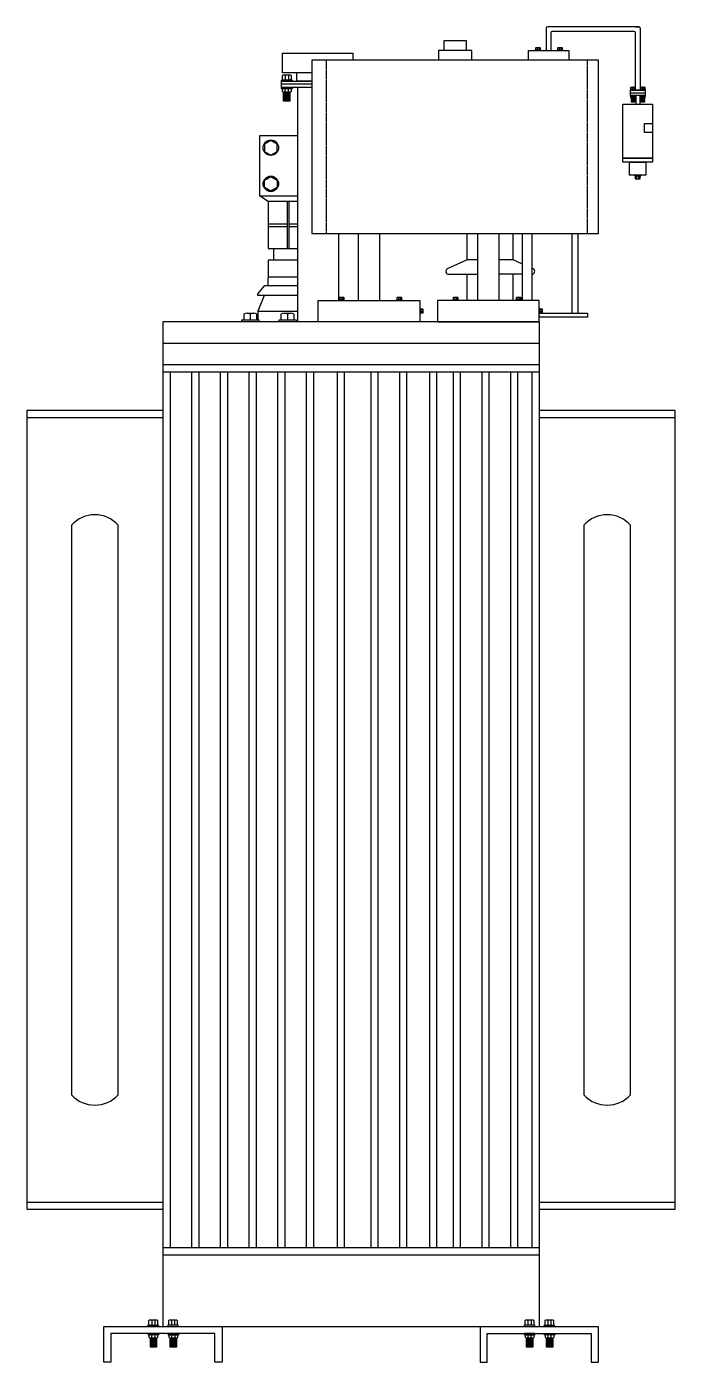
# Model space of a CAD drawing. Header units: millimetres. Extents: x 20927 to 53748, y 38421 to 54891.
# Drawn here: x 39175 to 40080, y 51486 to 53350 of the extents above; entities that cross this region are included whole.
import ezdxf

# ---------------------------------------------------------------- set-up
doc = ezdxf.new("R2010")
doc.units = ezdxf.units.MM
doc.linetypes.add('DASHEDX2', pattern=[1.5, 1, -0.5])
doc.layers.add('Btrans.', color=2, linetype='Continuous')
doc.layers.add('HIGHT', color=8, linetype='Continuous')

# ---------------------------------------------------------------- blocks, each defined once
blk = doc.blocks.new('A$C6F5A6055-flat-3')
at = {"layer": 'HIGHT'}
for p, q in [((0, 210.1), (0, 179.1)), ((129.2, 212.1), (2, 212.1)), ((122.7, 205.6), (8.5, 205.6)), ((124.7, 212.1), (129.2, 212.1)), ((131.2, 210.1), (131.2, 123.8)), ((6.5, 203.6), (6.5, 179.1)), ((124.7, 123.8), (124.7, 203.6)), ((117.6, 119.9), (138.2, 119.9)), ((117.7, 124.5), (124.4, 124.5)), ((124.4, 123.8), (117.7, 123.8)), ((117.7, 116.1), (124.4, 116.1)), ((117.7, 115.4), (124.1, 115.4)), ((124.4, 115.4), (117.7, 115.4)), ((124.4, 124.5), (118, 124.5)), ((118.1, 127.6), (118.5, 128)), ((118.1, 124.9), (118.1, 127.6)), ((118.5, 124.5), (118.1, 124.9)), ((118.1, 115), (118.5, 115.4)), ((118.1, 113.4), (118.1, 115)), ((118.5, 113), (118.1, 113.4)), ((118.5, 128), (120, 128)), ((118.5, 124.5), (123.7, 124.5)), ((123.7, 115.4), (118.5, 115.4)), ((120, 113), (118.5, 113)), ((118.9, 106.7), (118.9, 113)), ((123.2, 112.7), (118.9, 112.7)), ((123.2, 112.1), (118.9, 112.1)), ((123.2, 112.1), (118.9, 112.1)), ((119.2, 123.8), (122.9, 123.8)), ((122.9, 116.1), (119.2, 116.1)), ((119.6, 128), (120, 127.6)), ((120, 124.9), (119.6, 124.5)), ((120, 115), (119.6, 115.4)), ((119.6, 113), (120, 113.4)), ((120, 128), (122.2, 128)), ((120.3, 128), (120, 127.6)), ((120, 127.6), (120, 124.9)), ((120, 124.9), (120.3, 124.5)), ((120, 115), (120.3, 115.4)), ((120, 113.4), (120, 115)), ((120.3, 113), (120, 113.4)), ((122.2, 113), (120, 113)), ((121.8, 128), (122.2, 127.6)), ((122.2, 124.9), (121.8, 124.5)), ((122.2, 115), (121.8, 115.4)), ((121.8, 113), (122.2, 113.4)), ((122.2, 128), (123.7, 128)), ((122.5, 128), (122.2, 127.6)), ((122.2, 127.6), (122.2, 124.9)), ((122.2, 124.9), (122.5, 124.5)), ((122.2, 115), (122.5, 115.4)), ((122.2, 113.4), (122.2, 115)), ((122.5, 113), (122.2, 113.4)), ((123.7, 113), (122.2, 113)), ((123.2, 113), (123.2, 106.7)), ((123.7, 128), (124, 127.6)), ((124, 124.9), (123.7, 124.5)), ((123.7, 115.4), (124, 115)), ((124, 113.4), (123.7, 113)), ((124, 127.6), (124, 124.9)), ((124, 115), (124, 113.4)), ((131.2, 123.8), (124.7, 123.8)), ((125, 116.1), (125, 104.1)), ((130.8, 116.1), (130.8, 104.1)), ((131.4, 124.5), (138.2, 124.5)), ((138.2, 123.8), (131.4, 123.8)), ((131.4, 116.1), (138.2, 116.1)), ((138.2, 115.4), (131.4, 115.4)), ((131.5, 115.4), (137.9, 115.4)), ((131.8, 127.6), (132.2, 128)), ((131.8, 124.9), (131.8, 127.6)), ((132.2, 124.5), (131.8, 124.9)), ((138.2, 124.5), (131.8, 124.5)), ((131.8, 115), (132.2, 115.4)), ((131.8, 113.4), (131.8, 115)), ((132.2, 113), (131.8, 113.4)), ((132.2, 128), (133.7, 128)), ((132.2, 124.5), (137.4, 124.5)), ((137.4, 115.4), (132.2, 115.4)), ((133.7, 113), (132.2, 113)), ((132.7, 106.7), (132.7, 113)), ((137, 112.7), (132.7, 112.7)), ((137, 112.1), (132.7, 112.1)), ((137, 112.1), (132.7, 112.1)), ((132.9, 123.8), (136.7, 123.8)), ((136.7, 116.1), (132.9, 116.1)), ((133.3, 128), (133.7, 127.6)), ((133.7, 124.9), (133.3, 124.5)), ((133.7, 115), (133.3, 115.4)), ((133.3, 113), (133.7, 113.4)), ((134.1, 128), (133.7, 127.6)), ((133.7, 128), (135.9, 128)), ((133.7, 127.6), (133.7, 124.9)), ((133.7, 124.9), (134.1, 124.5)), ((133.7, 115), (134.1, 115.4)), ((133.7, 113.4), (133.7, 115)), ((134.1, 113), (133.7, 113.4)), ((135.9, 113), (133.7, 113)), ((135.6, 128), (135.9, 127.6)), ((135.9, 124.9), (135.6, 124.5)), ((135.9, 115), (135.6, 115.4)), ((135.6, 113), (135.9, 113.4)), ((136.3, 128), (135.9, 127.6)), ((135.9, 128), (137.4, 128)), ((135.9, 127.6), (135.9, 124.9)), ((135.9, 124.9), (136.3, 124.5)), ((135.9, 115), (136.3, 115.4)), ((135.9, 113.4), (135.9, 115)), ((136.3, 113), (135.9, 113.4)), ((137.4, 113), (135.9, 113)), ((137, 113), (137, 106.7)), ((137.4, 128), (137.8, 127.6)), ((137.8, 124.9), (137.4, 124.5)), ((137.4, 115.4), (137.8, 115)), ((137.8, 113.4), (137.4, 113)), ((137.8, 127.6), (137.8, 124.9)), ((137.8, 115), (137.8, 113.4)), ((123.2, 111.4), (118.9, 111.4)), ((123.2, 111.4), (118.9, 111.4)), ((123.2, 110.7), (118.9, 110.7)), ((123.2, 110.7), (118.9, 110.7)), ((123.2, 110.1), (118.9, 110.1)), ((123.2, 110.1), (118.9, 110.1)), ((123.2, 109.4), (118.9, 109.4)), ((123.2, 109.4), (118.9, 109.4)), ((123.2, 108.7), (118.9, 108.7)), ((123.2, 108.7), (118.9, 108.7)), ((123.2, 108), (118.9, 108)), ((123.2, 108), (118.9, 108)), ((123.2, 107.4), (118.9, 107.4)), ((123.2, 107.4), (118.9, 107.4)), ((123.2, 106.7), (118.9, 106.7)), ((137, 111.4), (132.7, 111.4)), ((137, 111.4), (132.7, 111.4)), ((137, 110.7), (132.7, 110.7)), ((137, 110.7), (132.7, 110.7)), ((137, 110.1), (132.7, 110.1)), ((137, 110.1), (132.7, 110.1)), ((137, 109.4), (132.7, 109.4)), ((137, 109.4), (132.7, 109.4)), ((137, 108.7), (132.7, 108.7)), ((137, 108.7), (132.7, 108.7)), ((137, 108), (132.7, 108)), ((137, 108), (132.7, 108)), ((137, 107.4), (132.7, 107.4)), ((137, 107.4), (132.7, 107.4)), ((137, 106.7), (132.7, 106.7)), ((131.7, 5.1), (123.6, 5.1)), ((123.6, 4.2), (131.7, 4.2)), ((131.7, 4.2), (124, 4.2)), ((124.5, 4.2), (124.1, 3.8)), ((124.1, 3.8), (124.1, 0.4)), ((124.1, 0.4), (124.5, 0)), ((124.5, 4.2), (130.8, 4.2)), ((125.4, 5.1), (129.9, 5.1)), ((126.3, 3.8), (125.9, 4.2)), ((125.9, 0), (126.3, 0.4)), ((126.3, 3.8), (126.8, 4.2)), ((126.3, 0.4), (126.3, 3.8)), ((126.8, 0), (126.3, 0.4)), ((129, 3.8), (128.5, 4.2)), ((128.5, 0), (129, 0.4)), ((129, 3.8), (129.4, 4.2)), ((129, 0.4), (129, 3.8)), ((129.4, 0), (129, 0.4)), ((131.2, 3.8), (130.8, 4.2)), ((130.8, 0), (131.2, 0.4)), ((131.2, 0.4), (131.2, 3.8)), ((124.5, 0), (126.3, 0)), ((126.3, 0), (129, 0)), ((129, 0), (130.8, 0))]:
    blk.add_line(p, q, dxfattribs=at)
for points in [[(117.6, 123.8), (138.2, 123.8), (138.2, 116.1), (117.6, 116.1)], [(106.8, 104.1), (148.5, 104.1), (148.5, 28.8), (106.8, 28.8)], [(106.8, 28.8), (148.5, 28.8), (148.5, 28.8), (106.8, 28.8)], [(106.8, 28.8), (148.5, 28.8), (148.5, 23), (106.8, 23)], [(116.2, 23), (139.1, 23), (139.1, 5.1), (116.2, 5.1)]]:
    blk.add_lwpolyline(points, close=True, dxfattribs=at)
blk.add_lwpolyline([(148.5, 64.4), (137.1, 64.4), (137.1, 77.3), (148.5, 77.3)], dxfattribs=at)
for centre, radius, start, end in [((2, 210.1), 2, 90, 180), ((8.5, 203.6), 2, 90, 180), ((122.7, 203.6), 2, 0, 90), ((129.2, 210.1), 2, 0, 90), ((117.6, 124.1), 0.378, 82.7348, 277.2652), ((117.6, 115.8), 0.378, 82.7348, 277.2652), ((124.5, 124.1), 0.378, 262.7348, 97.2652), ((124.5, 115.8), 0.378, 262.7348, 97.2652), ((131.4, 124.1), 0.378, 82.7348, 277.2652), ((131.4, 115.8), 0.378, 82.7348, 277.2652), ((138.2, 124.1), 0.378, 262.7348, 97.2652), ((138.2, 115.8), 0.378, 262.7348, 97.2652), ((123.6, 4.7), 0.454, 82.7348, 277.2652), ((131.8, 4.7), 0.454, 262.7348, 97.2652)]:
    blk.add_arc(centre, radius, start, end, dxfattribs=at)

msp = doc.modelspace()

# ---------------------------------------------------------------- linework, layer by layer
at = {"layer": 'Btrans.'}
for p, q in [((39365.4, 52938), (39365.4, 51536.4)), ((39890.5, 52938), (39365.5, 52938)), ((39890.4, 52938), (39890.4, 51536.4)), ((39890.4, 52908), (39365.4, 52908)), ((39890.4, 52878), (39365.4, 52878)), ((39890.4, 52868), (39365.4, 52868)), ((39365.4, 52804.2), (39175.4, 52804.2)), ((40080.4, 52804.2), (39890.4, 52804.2)), ((39175.4, 51709.8), (39365.4, 51709.8)), ((39890.4, 51709.8), (40080.4, 51709.8)), ((39365.4, 51646.4), (39890.4, 51646.4)), ((39365.4, 51636.4), (39890.4, 51636.4))]:
    msp.add_line(p, q, dxfattribs=at)
for points in [[(39365.4, 52814.2), (39175.4, 52814.2), (39175.4, 51699.8), (39365.4, 51699.8)], [(39890.4, 51699.8), (40080.4, 51699.8), (40080.4, 52814.2), (39890.4, 52814.2)], [(39447.9, 51536.4), (39447.9, 51486.4), (39437.9, 51486.4), (39437.9, 51526.4), (39292.9, 51526.4), (39292.9, 51486.4), (39282.9, 51486.4), (39282.9, 51536.4), (39972.9, 51536.4), (39972.9, 51486.4)], [(39807.9, 51536.4), (39807.9, 51486.4), (39817.9, 51486.4), (39817.9, 51526.4), (39962.9, 51526.4), (39962.9, 51486.4), (39972.9, 51486.4)]]:
    msp.add_lwpolyline(points, dxfattribs=at)
at = {"layer": 'HIGHT'}
for p, q in [((39887.6, 53317.9), (39887.2, 53317.5)), ((39888, 53321), (39887.6, 53320.6)), ((39889.4, 53321), (39889.8, 53320.6)), ((39889.8, 53317.9), (39889.4, 53317.5)), ((39918.4, 53317.9), (39918, 53317.5)), ((39918.7, 53321), (39918.4, 53320.6)), ((39920.2, 53321), (39920.6, 53320.6)), ((39920.6, 53317.9), (39920.2, 53317.5)), ((39535.4, 53282.5), (39536.1, 53281.8)), ((39540.6, 53281.8), (39540.6, 53276.3)), ((39542.6, 53258), (39533.9, 53258)), ((39536.1, 53262.6), (39535.3, 53263.3)), ((39535.3, 53258.6), (39536.1, 53259.3)), ((39536.1, 53276.3), (39535.4, 53275.5)), ((39540.5, 53259.3), (39540.5, 53262.6)), ((39542.6, 53256.7), (39533.9, 53256.7)), ((39542.6, 53255.3), (39533.9, 53255.3)), ((39542.6, 53254), (39533.9, 53254)), ((39542.6, 53252.7), (39533.9, 53252.7)), ((39542.6, 53251.3), (39533.9, 53251.3)), ((39542.6, 53250), (39533.9, 53250)), ((39542.6, 53248.6), (39533.9, 53248.6)), ((39542.6, 53247.3), (39533.9, 53247.3)), ((39512.4, 53105.8), (39500, 53113.8)), ((39538.8, 53105.8), (39538.8, 53040.2)), ((39541.2, 53105.8), (39541.2, 53040.2)), ((39512.4, 53074.6), (39538.8, 53074.6)), ((39541.2, 53074.6), (39553.6, 53074.6)), ((39512.4, 53071.3), (39538.8, 53071.3)), ((39541.2, 53071.3), (39553.6, 53071.3)), ((39790.2, 53024.4), (39790.2, 53061.5)), ((39854.2, 53024.4), (39834.6, 53024.4)), ((39790.2, 52968), (39790.2, 53004.4)), ((39867.2, 53004.4), (39834.6, 53004.4)), ((39854.2, 52968), (39854.2, 53004.4)), ((39614, 52972.3), (39613.6, 52971.9)), ((39613.6, 52969.2), (39614, 52968.8)), ((39615.8, 52971.9), (39615.8, 52969.2)), ((39694.1, 52971.9), (39694.1, 52969.2)), ((39696.3, 52971.9), (39696.3, 52969.2)), ((39772.9, 52971.9), (39772.9, 52969.2)), ((39775.1, 52971.9), (39775.1, 52969.2)), ((39860.6, 52971.9), (39860.6, 52969.2)), ((39862.8, 52971.9), (39862.8, 52969.2)), ((39482.8, 52950.1), (39492.1, 52950.1)), ((39498, 52953), (39553.6, 52953)), ((39534.8, 52950.1), (39544.1, 52950.1)), ((39727.8, 52954.2), (39725, 52954.2)), ((39727.8, 52951.9), (39725, 52951.9)), ((39894.4, 52954.2), (39891.6, 52954.2)), ((39894.4, 52951.9), (39891.6, 52951.9)), ((39375.4, 52868), (39375.4, 51646)), ((39405.4, 52868), (39405.4, 51646)), ((39415.4, 52868), (39415.4, 51646)), ((39445.4, 52868), (39445.4, 51646)), ((39455.4, 52868), (39455.4, 51646)), ((39485.4, 52868), (39485.4, 51646)), ((39495.4, 52868), (39495.4, 51646)), ((39525.4, 52868), (39525.4, 51646)), ((39535.4, 52868), (39535.4, 51646)), ((39565.4, 52868), (39565.4, 51646)), ((39575.4, 52868), (39575.4, 51646)), ((39608.4, 52868), (39608.4, 51646)), ((39618.4, 52868), (39618.4, 51646)), ((39655.4, 52868), (39655.4, 51646)), ((39665.4, 52868), (39665.4, 51646)), ((39695.4, 52868), (39695.4, 51646)), ((39705.4, 52868), (39705.4, 51646)), ((39737.4, 52868), (39737.4, 51646)), ((39747.4, 52868), (39747.4, 51646)), ((39770.4, 52868), (39770.4, 51646)), ((39780.4, 52868), (39780.4, 51646)), ((39810.4, 52868), (39810.4, 51646)), ((39820.4, 52868), (39820.4, 51646)), ((39850.4, 52868), (39850.4, 51646)), ((39860.4, 52868), (39860.4, 51646)), ((39880.4, 52868), (39880.4, 51646)), ((39349.8, 51544.8), (39349.8, 51538.9)), ((39354.2, 51544.8), (39354.2, 51538.9)), ((39377.4, 51544.8), (39377.4, 51538.9)), ((39381.8, 51544.8), (39381.8, 51538.9)), ((39874.8, 51544.8), (39874.8, 51538.9)), ((39879.2, 51544.8), (39879.2, 51538.9)), ((39902.4, 51544.8), (39902.4, 51538.9)), ((39906.8, 51544.8), (39906.8, 51538.9)), ((39350, 51524.1), (39350.7, 51524.9)), ((39875, 51524.1), (39874.2, 51524.9)), ((39879.4, 51524.1), (39880.1, 51524.9)), ((39356.5, 51519.6), (39347.9, 51519.6)), ((39356.5, 51518.2), (39347.9, 51518.2)), ((39356.5, 51516.9), (39347.9, 51516.9)), ((39356.5, 51515.6), (39347.9, 51515.6)), ((39356.5, 51514.2), (39347.9, 51514.2)), ((39356.5, 51512.9), (39347.9, 51512.9)), ((39356.5, 51511.5), (39347.9, 51511.5)), ((39356.5, 51510.2), (39347.9, 51510.2)), ((39356.5, 51508.9), (39347.9, 51508.9)), ((39350.7, 51520.1), (39350, 51520.9)), ((39354.4, 51520.9), (39354.4, 51524.1)), ((39384.4, 51519.4), (39375.7, 51519.4)), ((39384.4, 51518.1), (39375.7, 51518.1)), ((39384.4, 51516.8), (39375.7, 51516.8)), ((39384.4, 51515.4), (39375.7, 51515.4)), ((39384.4, 51514.1), (39375.7, 51514.1)), ((39384.4, 51512.7), (39375.7, 51512.7)), ((39384.4, 51511.4), (39375.7, 51511.4)), ((39384.4, 51510.1), (39375.7, 51510.1)), ((39384.4, 51508.7), (39375.7, 51508.7)), ((39377.8, 51520.8), (39377.8, 51524)), ((39382.3, 51524), (39383, 51524.8)), ((39383, 51520), (39382.3, 51520.8)), ((39881.5, 51519.6), (39872.9, 51519.6)), ((39881.5, 51518.2), (39872.9, 51518.2)), ((39881.5, 51516.9), (39872.9, 51516.9)), ((39881.5, 51515.6), (39872.9, 51515.6)), ((39881.5, 51514.2), (39872.9, 51514.2)), ((39881.5, 51512.9), (39872.9, 51512.9)), ((39881.5, 51511.5), (39872.9, 51511.5)), ((39881.5, 51510.2), (39872.9, 51510.2)), ((39881.5, 51508.9), (39872.9, 51508.9)), ((39874.2, 51520.1), (39875, 51520.9)), ((39880.1, 51520.1), (39879.4, 51520.9)), ((39909.4, 51519.4), (39900.7, 51519.4)), ((39909.4, 51518.1), (39900.7, 51518.1)), ((39909.4, 51516.8), (39900.7, 51516.8)), ((39909.4, 51515.4), (39900.7, 51515.4)), ((39909.4, 51514.1), (39900.7, 51514.1)), ((39909.4, 51512.7), (39900.7, 51512.7)), ((39909.4, 51511.4), (39900.7, 51511.4)), ((39909.4, 51510.1), (39900.7, 51510.1)), ((39909.4, 51508.7), (39900.7, 51508.7)), ((39902.8, 51520.8), (39902.8, 51524)), ((39907.3, 51524), (39908, 51524.8)), ((39908, 51520), (39907.3, 51520.8))]:
    msp.add_line(p, q, dxfattribs=at)
at = {"layer": 'HIGHT', "linetype": 'DASHEDX2'}
for p, q in [((39593.1, 53303.4), (39593.1, 53061.5)), ((39958.1, 53061.5), (39958.1, 53303.4))]:
    msp.add_line(p, q, dxfattribs=at)
at = {"layer": 'HIGHT'}
for points in [[(39796.4, 53303.4), (39796.4, 53316.7), (39749.8, 53316.7), (39749.8, 53303.4)], [(39788.9, 53316.7), (39788.9, 53330.1), (39757.3, 53330.1), (39757.3, 53316.7)], [(39875.5, 53303.4), (39875.5, 53316.7), (39931.7, 53316.7), (39931.7, 53303.4)], [(39886.1, 53317.5), (39885.7, 53317.9), (39885.7, 53320.6), (39886.1, 53321), (39891.3, 53321), (39891.7, 53320.6), (39891.7, 53317.9), (39891.3, 53317.5)], [(39887.2, 53321), (39887.6, 53320.6), (39887.6, 53317.9), (39888, 53317.5)], [(39890.2, 53321), (39889.8, 53320.6), (39889.8, 53317.9), (39890.2, 53317.5)], [(39916.9, 53317.5), (39916.5, 53317.9), (39916.5, 53320.6), (39916.9, 53321), (39922.1, 53321), (39922.4, 53320.6), (39922.4, 53317.9), (39922.1, 53317.5)], [(39918, 53321), (39918.4, 53320.6), (39918.4, 53317.9), (39918.7, 53317.5)], [(39920.9, 53321), (39920.6, 53320.6), (39920.6, 53317.9), (39920.9, 53317.5)], [(39573.1, 53285.7), (39532.1, 53285.7), (39532.1, 53313), (39630.6, 53313), (39630.6, 53303.4)], [(39533.1, 53275.5), (39532.4, 53276.3), (39532.4, 53281.8), (39533.1, 53282.5), (39543.6, 53282.5), (39544.3, 53281.8), (39544.3, 53276.3), (39543.6, 53275.5)], [(39536.9, 53282.5), (39536.1, 53281.8), (39536.1, 53276.3), (39536.9, 53275.5)], [(39541.3, 53282.5), (39540.6, 53281.8), (39539.8, 53282.5)], [(39573.1, 53274), (39552.2, 53274), (39552.2, 53285.7)], [(39573.1, 53265), (39531, 53265), (39531, 53274), (39573.1, 53274)], [(39573.1, 53269.5), (39531, 53269.5)], [(39543.5, 53263.3), (39544.2, 53262.6), (39544.2, 53259.3), (39543.5, 53258.6), (39533.1, 53258.6), (39532.3, 53259.3), (39532.3, 53262.6), (39533.1, 53263.3)], [(39542.6, 53258.6), (39542.6, 53246), (39533.9, 53246), (39533.9, 53258.6)], [(39536.8, 53258.6), (39536.1, 53259.3), (39536.1, 53262.6), (39536.8, 53263.3)], [(39539.7, 53263.3), (39540.5, 53262.6), (39541.2, 53263.3)], [(39541.2, 53258.6), (39540.5, 53259.3), (39539.7, 53258.6)], [(39539.8, 53275.5), (39540.6, 53276.3), (39541.3, 53275.5)], [(39582.1, 52938), (39582.1, 52968), (39723.9, 52968), (39723.9, 52938), (39553.6, 52938), (39553.6, 53265)], [(39553.6, 53197.8), (39500, 53197.8), (39500, 53113.8), (39553.6, 53113.8)], [(39553.6, 53105.8), (39512.4, 53105.8), (39512.4, 53040.2), (39553.6, 53040.2)], [(39610.6, 53061.5), (39610.6, 52968)], [(39638, 53061.5), (39638, 52968)], [(39668, 52968), (39668, 53061.5)], [(39804.6, 53061.5), (39804.6, 52968)], [(39834.6, 52968), (39834.6, 53061.5)], [(39867.2, 53018.6), (39854.2, 53024.4), (39854.2, 53061.5)], [(39867.2, 52968), (39867.2, 53061.5)], [(39880.1, 53061.5), (39880.1, 52968)], [(39936.7, 52950.2), (39936.7, 53061.5)], [(39944.3, 53061.5), (39944.3, 52950.2)], [(39520, 53024.2), (39520, 53039.1), (39521.1, 53040.2)], [(39553.6, 53024), (39512.4, 53024.2), (39512.4, 53001), (39553.6, 53001)], [(39512.4, 53001), (39511.6, 52997.8), (39511.6, 52989)], [(39553.6, 52974.6), (39498, 52974.6), (39498, 52977), (39507.6, 52989), (39553.6, 52989)], [(39506.8, 52974.6), (39498, 52953), (39498, 52940.7)], [(39612.1, 52968.8), (39611.7, 52969.2), (39611.7, 52971.9), (39612.1, 52972.3), (39617.3, 52972.3), (39617.7, 52971.9), (39617.7, 52969.2), (39617.3, 52968.8)], [(39613.2, 52972.3), (39613.6, 52971.9), (39613.6, 52969.2), (39613.2, 52968.8)], [(39616.2, 52972.3), (39615.8, 52971.9), (39615.4, 52972.3)], [(39615.4, 52968.8), (39615.8, 52969.2), (39616.2, 52968.8)], [(39692.6, 52968.8), (39692.2, 52969.2), (39692.2, 52971.9), (39692.6, 52972.3), (39697.8, 52972.3), (39698.2, 52971.9), (39698.2, 52969.2), (39697.8, 52968.8)], [(39693.7, 52972.3), (39694.1, 52971.9), (39694.4, 52972.3)], [(39694.4, 52968.8), (39694.1, 52969.2), (39693.7, 52968.8)], [(39696.7, 52972.3), (39696.3, 52971.9), (39695.9, 52972.3)], [(39695.9, 52968.8), (39696.3, 52969.2), (39696.7, 52968.8)], [(39771.4, 52968.8), (39771.1, 52969.2), (39771.1, 52971.9), (39771.4, 52972.3), (39776.6, 52972.3), (39777, 52971.9), (39777, 52969.2), (39776.6, 52968.8)], [(39772.6, 52972.3), (39772.9, 52971.9), (39773.3, 52972.3)], [(39773.3, 52968.8), (39772.9, 52969.2), (39772.6, 52968.8)], [(39775.5, 52972.3), (39775.1, 52971.9), (39774.8, 52972.3)], [(39774.8, 52968.8), (39775.1, 52969.2), (39775.5, 52968.8)], [(39859.1, 52968.8), (39858.8, 52969.2), (39858.8, 52971.9), (39859.1, 52972.3), (39864.3, 52972.3), (39864.7, 52971.9), (39864.7, 52969.2), (39864.3, 52968.8)], [(39860.3, 52972.3), (39860.6, 52971.9), (39861, 52972.3)], [(39861, 52968.8), (39860.6, 52969.2), (39860.3, 52968.8)], [(39863.2, 52972.3), (39862.8, 52971.9), (39862.5, 52972.3)], [(39862.5, 52968.8), (39862.8, 52969.2), (39863.2, 52968.8)], [(39724.7, 52955.7), (39725, 52956), (39727.8, 52956), (39728.2, 52955.7), (39728.2, 52950.4), (39727.8, 52950.1), (39725, 52950.1), (39724.7, 52950.4)], [(39724.7, 52953.8), (39725, 52954.2), (39724.7, 52954.5)], [(39724.7, 52952.3), (39725, 52951.9), (39724.7, 52951.6)], [(39728.2, 52954.5), (39727.8, 52954.2), (39728.2, 52953.8)], [(39728.2, 52951.6), (39727.8, 52951.9), (39728.2, 52952.3)], [(39890.5, 52950.2), (39957.7, 52950.2), (39957.7, 52944.8), (39890.5, 52944.8)], [(39891.2, 52955.7), (39891.6, 52956), (39894.4, 52956), (39894.7, 52955.7), (39894.7, 52950.4), (39894.4, 52950.1), (39891.6, 52950.1), (39891.2, 52950.4)], [(39891.2, 52953.8), (39891.6, 52954.2), (39891.2, 52954.5)], [(39891.2, 52952.3), (39891.6, 52951.9), (39891.2, 52951.6)], [(39894.7, 52954.5), (39894.4, 52954.2), (39894.7, 52953.8)], [(39894.7, 52951.6), (39894.4, 52951.9), (39894.7, 52952.3)], [(39475.7, 52938), (39475.7, 52940.7), (39499.2, 52940.7), (39499.2, 52938)], [(39527.7, 52938), (39527.7, 52940.7), (39551.2, 52940.7), (39551.2, 52938)], [(39346.8, 51538.2), (39346, 51538.9), (39346, 51544.8), (39346.8, 51545.5), (39357.2, 51545.5), (39357.9, 51544.8), (39357.9, 51538.9), (39357.2, 51538.2)], [(39350.5, 51545.5), (39349.8, 51544.8), (39349, 51545.5)], [(39354.9, 51545.5), (39354.2, 51544.8), (39353.4, 51545.5)], [(39374.4, 51538.2), (39373.6, 51538.9), (39373.6, 51544.8), (39374.4, 51545.5), (39384.8, 51545.5), (39385.5, 51544.8), (39385.5, 51538.9), (39384.8, 51538.2)], [(39376.6, 51545.5), (39377.4, 51544.8), (39378.1, 51545.5)], [(39381, 51545.5), (39381.8, 51544.8), (39382.5, 51545.5)], [(39871.8, 51538.2), (39871, 51538.9), (39871, 51544.8), (39871.8, 51545.5), (39882.2, 51545.5), (39882.9, 51544.8), (39882.9, 51538.9), (39882.2, 51538.2)], [(39874, 51545.5), (39874.8, 51544.8), (39875.5, 51545.5)], [(39879.9, 51545.5), (39879.2, 51544.8), (39878.4, 51545.5)], [(39899.4, 51538.2), (39898.6, 51538.9), (39898.6, 51544.8), (39899.4, 51545.5), (39909.8, 51545.5), (39910.5, 51544.8), (39910.5, 51538.9), (39909.8, 51538.2)], [(39901.6, 51545.5), (39902.4, 51544.8), (39903.1, 51545.5)], [(39906, 51545.5), (39906.8, 51544.8), (39907.5, 51545.5)], [(39357.4, 51524.9), (39358.1, 51524.1), (39358.1, 51520.9), (39357.4, 51520.1), (39347, 51520.1), (39346.2, 51520.9), (39346.2, 51524.1), (39347, 51524.9)], [(39350.5, 51538.2), (39349.8, 51538.9), (39349, 51538.2)], [(39349.2, 51520.1), (39350, 51520.9), (39350, 51524.1), (39349.2, 51524.9)], [(39353.4, 51538.2), (39354.2, 51538.9), (39354.9, 51538.2)], [(39353.6, 51524.9), (39354.4, 51524.1), (39355.1, 51524.9)], [(39376.6, 51538.2), (39377.4, 51538.9), (39378.1, 51538.2)], [(39382.5, 51538.2), (39381.8, 51538.9), (39381, 51538.2)], [(39882.4, 51524.9), (39883.1, 51524.1), (39883.1, 51520.9), (39882.4, 51520.1), (39872, 51520.1), (39871.2, 51520.9), (39871.2, 51524.1), (39872, 51524.9)], [(39875.5, 51538.2), (39874.8, 51538.9), (39874, 51538.2)], [(39875.7, 51520.1), (39875, 51520.9), (39875, 51524.1), (39875.7, 51524.9)], [(39878.4, 51538.2), (39879.2, 51538.9), (39879.9, 51538.2)], [(39878.6, 51520.1), (39879.4, 51520.9), (39879.4, 51524.1), (39878.6, 51524.9)], [(39901.6, 51538.2), (39902.4, 51538.9), (39903.1, 51538.2)], [(39907.5, 51538.2), (39906.8, 51538.9), (39906, 51538.2)], [(39356.5, 51520.1), (39356.5, 51507.5), (39347.9, 51507.5), (39347.9, 51520.1)], [(39355.1, 51520.1), (39354.4, 51520.9), (39353.6, 51520.1)], [(39385.3, 51524.8), (39386, 51524), (39386, 51520.8), (39385.3, 51520), (39374.8, 51520), (39374.1, 51520.8), (39374.1, 51524), (39374.8, 51524.8)], [(39384.4, 51520), (39384.4, 51507.4), (39375.7, 51507.4), (39375.7, 51520)], [(39377.1, 51524.8), (39377.8, 51524), (39378.6, 51524.8)], [(39378.6, 51520), (39377.8, 51520.8), (39377.1, 51520)], [(39381.5, 51520), (39382.3, 51520.8), (39382.3, 51524), (39381.5, 51524.8)], [(39881.5, 51520.1), (39881.5, 51507.5), (39872.9, 51507.5), (39872.9, 51520.1)], [(39910.3, 51524.8), (39911, 51524), (39911, 51520.8), (39910.3, 51520), (39899.8, 51520), (39899.1, 51520.8), (39899.1, 51524), (39899.8, 51524.8)], [(39909.4, 51520), (39909.4, 51507.4), (39900.7, 51507.4), (39900.7, 51520)], [(39902.1, 51524.8), (39902.8, 51524), (39903.6, 51524.8)], [(39903.6, 51520), (39902.8, 51520.8), (39902.1, 51520)], [(39906.5, 51520), (39907.3, 51520.8), (39907.3, 51524), (39906.5, 51524.8)]]:
    msp.add_lwpolyline(points, dxfattribs=at)
for points in [[(39885.3, 53316.7, -1.135579), (39885.3, 53317.5), (39892.1, 53317.5, -1.135579), (39892.1, 53316.7)], [(39916.1, 53316.7, -1.135579), (39916.1, 53317.5), (39922.8, 53317.5, -1.135579), (39922.8, 53316.7)], [(39531.6, 53274, -1.135579), (39531.6, 53275.5), (39545.1, 53275.5, -1.135579), (39545.1, 53274)], [(39804.6, 53024.4), (39790.2, 53024.4), (39762.1, 53011.8, 0.753517), (39764.2, 53004.4), (39804.6, 53004.4)], [(39880.1, 53004.4), (39880.2, 53004.4, 0.753517), (39882.3, 53011.8), (39880.1, 53012.8)], [(39618.1, 52968, 1.135579), (39618.1, 52968.8), (39611.3, 52968.8, 1.135579), (39611.3, 52968)], [(39691.8, 52968, -1.135579), (39691.8, 52968.8), (39698.5, 52968.8, -1.135579), (39698.5, 52968)], [(39770.7, 52968, -1.135579), (39770.7, 52968.8), (39777.4, 52968.8, -1.135579), (39777.4, 52968)], [(39865.1, 52968, 1.135579), (39865.1, 52968.8), (39858.4, 52968.8, 1.135579), (39858.4, 52968)], [(39487.4, 52948.9, 0.27283), (39478.2, 52948.9), (39478.2, 52940.7)], [(39496.7, 52940.7), (39496.7, 52948.9, 0.27283), (39487.4, 52948.9), (39487.4, 52940.7)], [(39539.4, 52948.9, 0.27283), (39530.2, 52948.9), (39530.2, 52940.7)], [(39548.7, 52940.7), (39548.7, 52948.9, 0.27283), (39539.4, 52948.9), (39539.4, 52940.7)], [(39723.9, 52949.7, 1.135579), (39724.7, 52949.7), (39724.7, 52956.4, 1.135579), (39723.9, 52956.4)], [(39890.5, 52949.7, 1.135579), (39891.2, 52949.7), (39891.2, 52956.4, 1.135579), (39890.5, 52956.4)]]:
    msp.add_lwpolyline(points, format="xyb", dxfattribs=at)
for points in [[(39973.1, 53303.4), (39573.1, 53303.4), (39573.1, 53061.5), (39973.1, 53061.5)], [(39525, 53186.1), (39516, 53191.3), (39507.1, 53186.1), (39507.1, 53175.8), (39516, 53170.6), (39525, 53175.8)], [(39525, 53125.4), (39516, 53120.2), (39507.1, 53125.4), (39507.1, 53135.7), (39516, 53140.9), (39525, 53135.7)], [(39890.5, 52938), (39890.5, 52968), (39748.6, 52968), (39748.6, 52938)]]:
    msp.add_lwpolyline(points, close=True, dxfattribs=at)
for points in [[(39545, 53263.3), (39531.5, 53263.3, -1.135579), (39531.5, 53264.8), (39545, 53264.8, -1.135579)], [(39237.9, 52654.5), (39237.9, 51859.5, 0.442355), (39302.9, 51859.5), (39302.9, 52654.5, 0.442355)], [(39952.9, 52654.5), (39952.9, 51859.5, 0.442355), (40017.9, 51859.5), (40017.9, 52654.5, 0.442355)], [(39358.7, 51536.4), (39345.2, 51536.4, -0.940941), (39345.2, 51538.2), (39358.7, 51538.2, -0.940941)], [(39358.9, 51524.9), (39345.4, 51524.9, -1.149236), (39345.4, 51526.4), (39358.9, 51526.4, -1.149236)], [(39372.8, 51538.2, 0.940941), (39372.8, 51536.4), (39386.3, 51536.4, 0.940941), (39386.3, 51538.2)], [(39386.8, 51524.8, 1.149236), (39386.8, 51526.2), (39373.3, 51526.2, 1.149236), (39373.3, 51524.8)], [(39883.7, 51536.4, 0.940941), (39883.7, 51538.2), (39870.2, 51538.2, 0.940941), (39870.2, 51536.4)], [(39883.9, 51524.9, 1.149236), (39883.9, 51526.4), (39870.4, 51526.4, 1.149236), (39870.4, 51524.9)], [(39911.3, 51536.4), (39897.8, 51536.4, -0.940941), (39897.8, 51538.2), (39911.3, 51538.2, -0.940941)], [(39911.8, 51524.8), (39898.3, 51524.8, -1.149236), (39898.3, 51526.2), (39911.8, 51526.2, -1.149236)]]:
    msp.add_lwpolyline(points, format="xyb", close=True, dxfattribs=at)
for centre in [(39516, 53181), (39516, 53130.6)]:
    msp.add_circle(centre, 10.8, dxfattribs=at)

# ---------------------------------------------------------------- block references
msp.add_blockref('A$C6F5A6055-flat-3', (39900.3, 53137.7))

doc.saveas('drawing.dxf')
